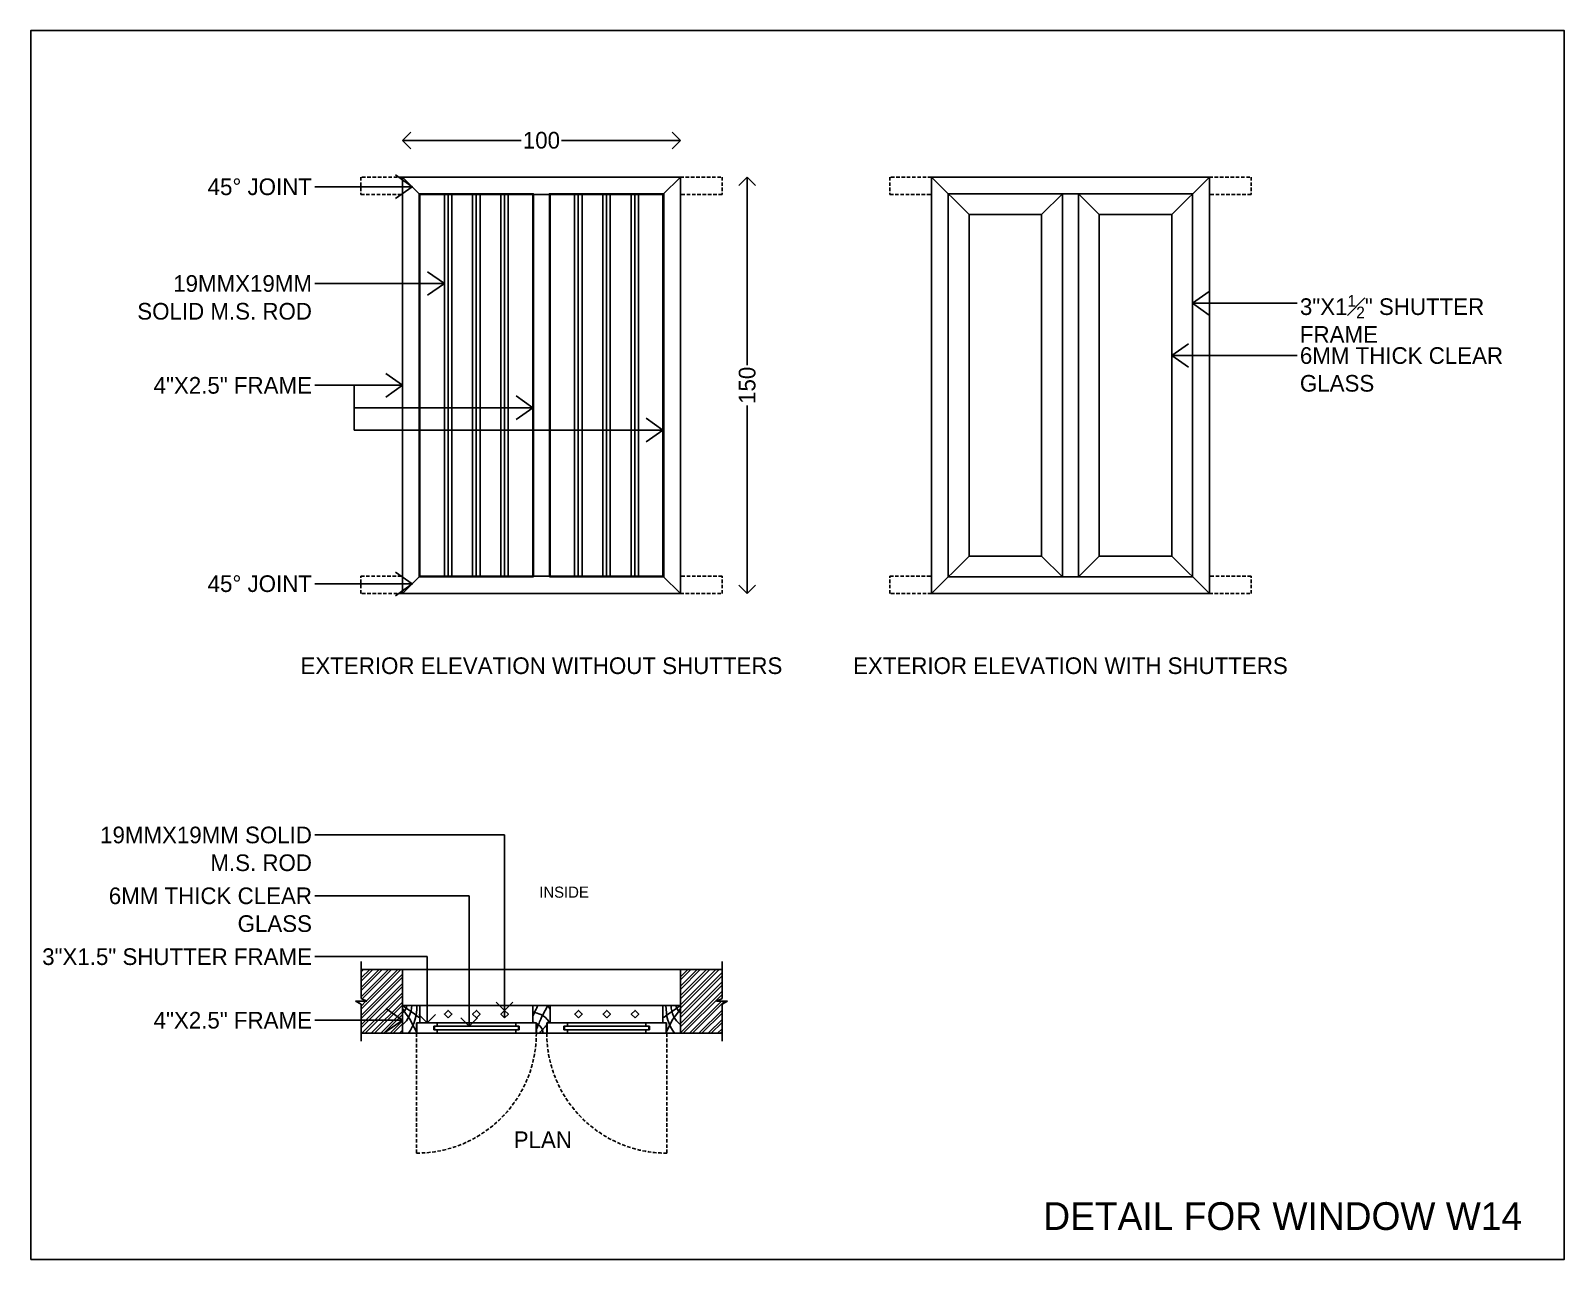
# Model space of a CAD drawing. Header units: metres. Extents: x -16 to 65907, y -5261 to 15511.
# Drawn here: x 33038 to 33590, y 8666 to 9108 of the extents above; entities that cross this region are included whole.
import ezdxf

# ---------------------------------------------------------------- set-up
doc = ezdxf.new("R2010")
doc.units = ezdxf.units.M
doc.header["$PDMODE"] = 67
doc.header["$PDSIZE"] = -5
doc.linetypes.add('DASHED', pattern=[19.05, 12.7, -6.35])
doc.layers.get('0').update_dxf_attribs({"color": 6})
for name, color, linetype in [('BC-DIMENSION', 8, 'Continuous'), ('BC-GREYCOLOR', 8, 'Continuous'), ('BC-HATCH', 8, 'Continuous'), ('BC-JOINERY', 93, 'Continuous'), ('BC-TEXT', 7, 'Continuous'), ('BC-WHITECOLOR', 7, 'Continuous')]:
    doc.layers.add(name, color=color, linetype=linetype)
doc.styles.add('BC-1IN10-2', font='FreeSans.ttf', dxfattribs={"height": 4})
doc.styles.add('BC-1IN10-3', font='FreeSans.ttf', dxfattribs={"height": 6})
doc.styles.add('BC-1IN50-1', font='FreeSans.ttf', dxfattribs={"height": 10})
doc.dimstyles.new('BC-1IN10-3', dxfattribs={"dimtxt": 6, "dimasz": 6, "dimexe": 0.18, "dimexo": 0.0625, "dimgap": 1, "dimtad": 0, "dimtoh": 1, "dimzin": 12, "dimdsep": 46, "dimtxsty": 'BC-1IN10-3', "dimblk": 'OPEN90', "dimcen": 0.09, "dimse1": 1, "dimse2": 1, "dimclrd": 256, "dimclre": 256, "dimclrt": 7, "dimadec": 0, "dimazin": 0, "dimtfac": 1, "dimtdec": 1, "dimtofl": 0, "dimtmove": 1, "dimatfit": 3, "dimldrblk": 'OPEN90', "dimfxl": 1, "dimtolj": 1, "dimtzin": 0, "dimlwd": -3, "dimarcsym": 0})
doc.dimstyles.new('BC-1IN50-1', dxfattribs={"dimtxt": 10, "dimasz": 10, "dimexe": 0.18, "dimexo": 0.0625, "dimgap": 1, "dimtad": 0, "dimdec": 1, "dimzin": 12, "dimdsep": 46, "dimtxsty": 'BC-1IN50-1', "dimblk": 'OPEN90', "dimcen": 0.09, "dimse1": 1, "dimse2": 1, "dimclrd": 8, "dimclre": 256, "dimclrt": 7, "dimadec": 0, "dimazin": 0, "dimtfac": 1, "dimtdec": 0, "dimtofl": 0, "dimtmove": 1, "dimatfit": 3, "dimfxl": 1, "dimtolj": 1, "dimtzin": 0, "dimlwd": -3, "dimarcsym": 0})

# ---------------------------------------------------------------- blocks, each defined once
blk = doc.blocks.new('BC-JN-FRAME-SIDE')
at = {"layer": 'BC-HATCH'}
for points in [[(0, -3.87), (-1.06, -2.29), (-2.66, -0.06), (-4.24, 2.97), (-5, 4.54)], [(-0.01, -5), (-1.62, -3.74), (-4.39, -1.84), (-5.78, -0.75), (-6.25, -0.66)]]:
    blk.add_lwpolyline(points, dxfattribs=at)
for centre, radius, start, end in [((10.75, -4.4), 15.93, 143.8447, 182.1637), ((5.98, -5.2), 9.31, 129.9112, 178.7469), ((2.65, -5.73), 4.3, 128.027, 170.1852)]:
    blk.add_arc(centre, radius, start, end, dxfattribs=at)
at = {"layer": 'BC-JOINERY'}
for p, q in [((-6.25, -5), (-6.25, 1.25)), ((-6.25, 1.25), (-5, 1.25)), ((-5, 1.25), (-5, 5)), ((-5, 5), (0, 5)), ((0, 5), (0, -5)), ((0, -5), (-6.25, -5))]:
    blk.add_line(p, q, dxfattribs=at)
blk = doc.blocks.new('_OPEN90')
at = {"color": 0, "linetype": 'ByBlock'}
for p, q in [((0, 0), (-1, 0)), ((-0.5, 0.5), (0, 0)), ((0, 0), (-0.5, -0.5))]:
    blk.add_line(p, q, dxfattribs=at)
blk = doc.blocks.new('BC-JN-FRAME-CENTER')
at = {"layer": 'BC-GREYCOLOR'}
for points, knots in [([(2.81, 6.25), (2.57, 5.76), (1.32, 3.73), (-1.1, 2.85), (-3.13, 2.31)], [3.454414, 3.454414, 3.454414, 3.454414, 5.128883, 10.935535, 10.935535, 10.935535, 10.935535]), ([(-1.88, 8.78), (-1.38, 7.46), (-0.18, 4.45), (1.37, 1.6), (2.28, 0)], [2.093684, 2.093684, 2.093684, 2.093684, 6.327699, 11.827223, 11.827223, 11.827223, 11.827223]), ([(0.58, 10), (0.43, 9.17), (-0.01, 7.68), (-1.2, 6.81), (-1.88, 6.48)], [1.300718, 1.300718, 1.300718, 1.300718, 3.723135, 5.971251, 5.971251, 5.971251, 5.971251]), ([(-0.79, 10), (-0.2, 9.31), (0.68, 8.3), (1.59, 7.33), (1.87, 7.03)], [1.597578, 1.597578, 1.597578, 1.597578, 4.333948, 5.589722, 5.589722, 5.589722, 5.589722]), ([(-3.13, 3.89), (-2.83, 3.16), (-2.19, 1.87), (-1.62, 0.57), (-1.38, 0)], [6.415351, 6.415351, 6.415351, 6.415351, 8.781453, 10.647667, 10.647667, 10.647667, 10.647667])]:
    blk.add_open_spline(points, degree=3, knots=knots, dxfattribs=at)
for points in [[(-2.39, 6.25), (-2.63, 6.15), (-2.87, 6.06), (-3.13, 5.97)], [(2.63, 6.25), (2.79, 6.08), (2.96, 5.92), (3.12, 5.75)], [(1.93, 0), (2.37, 0.39), (2.77, 0.84), (3.12, 1.32)]]:
    blk.add_open_spline(points, degree=3, dxfattribs=at)
at = {"layer": 'BC-JOINERY'}
for p, q in [((-3.13, 0), (-3.13, 6.25)), ((-3.13, 6.25), (-1.88, 6.25)), ((-1.88, 6.25), (-1.88, 10)), ((1.87, 10), (-1.88, 10)), ((1.87, 6.25), (1.87, 10)), ((3.12, 6.25), (1.87, 6.25)), ((3.12, 0), (3.12, 6.25)), ((3.12, 6.25), (3.12, 6.25)), ((3.12, 6.25), (3.12, 6.25)), ((-3.13, 0), (3.12, 0))]:
    blk.add_line(p, q, dxfattribs=at)
blk = doc.blocks.new('*D876')
at = {"layer": 'BC-DIMENSION', "lineweight": -3}
for p, q in [((33178.22, 9068.53), (33214.98, 9068.53)), ((33266.22, 9068.53), (33229.47, 9068.53))]:
    blk.add_line(p, q, dxfattribs=at)
at = {"layer": 'Defpoints', "color": 0}
for p in [(33272.22, 9068.53), (33172.22, 9055.3), (33272.22, 9055.3)]:
    blk.add_point(p, dxfattribs=at)
at = {"layer": 'BC-DIMENSION', "lineweight": -3, "xscale": 6, "yscale": 6, "zscale": 6, "rotation": 180}
blk.add_blockref('_OPEN90', (33172.22, 9068.53), dxfattribs=at)
at = {"layer": 'BC-DIMENSION', "lineweight": -3, "xscale": 6, "yscale": 6, "zscale": 6}
blk.add_blockref('_OPEN90', (33272.22, 9068.53), dxfattribs=at)
at = {"layer": 'BC-DIMENSION', "color": 7, "insert": (33222.22, 9068.53), "char_height": 6, "attachment_point": 5, "style": 'BC-1IN10-3'}
blk.add_mtext('\\A1;100', dxfattribs=at)
blk = doc.blocks.new('*D877')
at = {"layer": 'BC-DIMENSION', "lineweight": -3}
for p, q in [((33296.28, 9049.3), (33296.28, 8987.55)), ((33296.28, 8911.3), (33296.28, 8973.06))]:
    blk.add_line(p, q, dxfattribs=at)
at = {"layer": 'Defpoints', "color": 0}
for p in [(33272.22, 9055.3), (33272.22, 8905.3), (33296.28, 8905.3)]:
    blk.add_point(p, dxfattribs=at)
at = {"layer": 'BC-DIMENSION', "lineweight": -3, "xscale": 6, "yscale": 6, "zscale": 6}
for p, rotation in [((33296.28, 9055.3), 90), ((33296.28, 8905.3), 270)]:
    blk.add_blockref('_OPEN90', p, dxfattribs=dict(at, rotation=rotation))
at = {"layer": 'BC-DIMENSION', "color": 7, "insert": (33296.28, 8980.3), "char_height": 6, "attachment_point": 5, "rotation": 90, "style": 'BC-1IN10-3'}
blk.add_mtext('\\A1;150', dxfattribs=at)

msp = doc.modelspace()

# ---------------------------------------------------------------- hatches: boundary and pattern name
at = {"layer": 'BC-GREYCOLOR'}
h = msp.add_hatch(dxfattribs=at)
h.set_pattern_fill('ANSI32', color=256, scale=0.25, style=0)
h.set_pattern_definition([(45, (150.4902, 979.9584), (-1.68379802, 1.68379802), []), (45, (151.6127, 979.9584), (-1.68379802, 1.68379802), [])])
h.paths.add_polyline_path([(33285.203, 8758.459), (33287.223, 8759.526), (33287.223, 8769.959), (33272.223, 8769.959), (33272.223, 8746.959), (33287.223, 8746.959), (33287.223, 8757.391), (33289.244, 8758.459)])
h.paths.add_polyline_path([(33172.223, 8746.959), (33172.223, 8769.959), (33157.323, 8769.959), (33157.323, 8759.526), (33159.344, 8758.459), (33155.303, 8758.459), (33157.323, 8757.391), (33157.323, 8746.959)])

# ---------------------------------------------------------------- linework, layer by layer
for p, q in [((33178.473, 9049.052), (33172.223, 9055.302)), ((33265.973, 9049.052), (33272.223, 9055.302)), ((33376.116, 9041.802), (33362.616, 9055.302)), ((33449.116, 9041.802), (33462.616, 9055.302)), ((33219.098, 9049.052), (33225.348, 9049.052)), ((33409.741, 9049.302), (33402.241, 9041.802)), ((33415.491, 9049.302), (33409.741, 9049.302)), ((33422.991, 9041.802), (33415.491, 9049.302)), ((33376.116, 8918.802), (33362.616, 8905.302)), ((33402.241, 8918.802), (33409.741, 8911.302)), ((33422.991, 8918.802), (33415.491, 8911.302)), ((33449.116, 8918.802), (33462.616, 8905.302)), ((33178.473, 8911.552), (33172.223, 8905.302)), ((33219.098, 8911.552), (33225.348, 8911.552)), ((33265.973, 8911.552), (33272.223, 8905.302)), ((33409.741, 8911.302), (33415.491, 8911.302)), ((33272.223, 8769.959), (33172.323, 8769.959))]:
    msp.add_line(p, q, dxfattribs=at)
at = {"layer": 'BC-GREYCOLOR', "linetype": 'DASHED', "ltscale": 0.1}
for p, q in [((33177.223, 8746.959), (33177.223, 8703.784)), ((33267.323, 8746.959), (33267.323, 8703.784))]:
    msp.add_line(p, q, dxfattribs=at)
for points in [[(33172.223, 9055.302), (33157.223, 9055.302), (33157.223, 9049.052), (33172.223, 9049.052)], [(33272.223, 9055.302), (33287.223, 9055.302), (33287.223, 9049.052), (33272.223, 9049.052)], [(33362.616, 9055.302), (33347.616, 9055.302), (33347.616, 9049.052), (33362.616, 9049.052)], [(33462.616, 9055.302), (33477.616, 9055.302), (33477.616, 9049.052), (33462.616, 9049.052)], [(33172.223, 8905.302), (33157.223, 8905.302), (33157.223, 8911.552), (33172.223, 8911.552)], [(33272.223, 8905.302), (33287.223, 8905.302), (33287.223, 8911.552), (33272.223, 8911.552)], [(33362.616, 8905.302), (33347.616, 8905.302), (33347.616, 8911.552), (33362.616, 8911.552)], [(33462.616, 8905.302), (33477.616, 8905.302), (33477.616, 8911.552), (33462.616, 8911.552)]]:
    msp.add_lwpolyline(points, dxfattribs=at)
at = {"layer": 'BC-GREYCOLOR'}
for points in [[(33219.348, 8911.302), (33219.348, 9049.302), (33178.223, 9049.302), (33178.223, 8911.302), (33219.348, 8911.302)], [(33225.098, 8911.302), (33225.098, 9049.302), (33266.223, 9049.302), (33266.223, 8911.302), (33225.098, 8911.302)]]:
    msp.add_lwpolyline(points, close=True, dxfattribs=at)
at = {"layer": 'BC-GREYCOLOR', "linetype": 'DASHED', "ltscale": 0.1}
for centre, start, end in [((33177.223, 8746.959), 270, 0), ((33267.323, 8746.959), 180, 270)]:
    msp.add_arc(centre, 43.175, start, end, dxfattribs=at)
at = {"layer": 'BC-JOINERY'}
for p, q in [((33183.473, 8749.459), (33183.473, 8748.209)), ((33184.723, 8749.459), (33183.473, 8749.459)), ((33212.998, 8749.459), (33214.248, 8749.459)), ((33214.248, 8749.459), (33214.248, 8748.209)), ((33230.298, 8749.459), (33230.298, 8748.209)), ((33231.548, 8749.459), (33230.298, 8749.459)), ((33259.823, 8749.459), (33261.073, 8749.459)), ((33260.823, 8748.209), (33260.823, 8749.459)), ((33261.073, 8749.459), (33261.073, 8748.209)), ((33261.073, 8749.459), (33261.073, 8748.209)), ((33184.723, 8748.209), (33183.473, 8748.209)), ((33212.998, 8748.209), (33214.248, 8748.209)), ((33231.548, 8748.209), (33230.298, 8748.209)), ((33259.823, 8748.209), (33261.073, 8748.209))]:
    msp.add_line(p, q, dxfattribs=at)
for points in [[(33184.723, 8748.209), (33184.723, 8746.959), (33177.423, 8746.959), (33177.423, 8750.709), (33184.723, 8750.709), (33184.723, 8749.459)], [(33212.998, 8748.209), (33212.998, 8746.959), (33220.298, 8746.959), (33220.298, 8750.709), (33212.998, 8750.709), (33212.998, 8749.459)], [(33231.548, 8748.209), (33231.548, 8746.959), (33224.248, 8746.959), (33224.248, 8750.709), (33231.548, 8750.709), (33231.548, 8749.459)], [(33259.823, 8748.209), (33259.823, 8746.959), (33267.123, 8746.959), (33267.123, 8750.709), (33259.823, 8750.709), (33259.823, 8749.459)], [(33259.823, 8748.209), (33259.823, 8746.959), (33267.123, 8746.959), (33267.123, 8750.709), (33259.823, 8750.709), (33259.823, 8749.459)]]:
    msp.add_lwpolyline(points, dxfattribs=at)
at = {"layer": 'BC-WHITECOLOR'}
for p, q in [((33187.274, 8911.552), (33187.274, 9049.052)), ((33188.617, 8911.552), (33188.617, 9049.052)), ((33189.961, 8911.552), (33189.961, 9049.052)), ((33197.442, 8911.552), (33197.442, 9049.052)), ((33198.786, 8911.552), (33198.786, 9049.052)), ((33200.129, 8911.552), (33200.129, 9049.052)), ((33207.611, 8911.552), (33207.611, 9049.052)), ((33208.955, 8911.552), (33208.955, 9049.052)), ((33210.298, 8911.552), (33210.298, 9049.052)), ((33219.098, 8911.552), (33219.098, 9049.052)), ((33225.348, 8911.552), (33225.348, 9049.052)), ((33234.149, 8911.552), (33234.149, 9049.052)), ((33235.492, 8911.552), (33235.492, 9049.052)), ((33236.836, 8911.552), (33236.836, 9049.052)), ((33244.317, 8911.552), (33244.317, 9049.052)), ((33245.661, 8911.552), (33245.661, 9049.052)), ((33247.004, 8911.552), (33247.004, 9049.052)), ((33254.486, 8911.552), (33254.486, 9049.052)), ((33255.83, 8911.552), (33255.83, 9049.052)), ((33257.173, 8911.552), (33257.173, 9049.052)), ((33157.323, 8759.526), (33157.323, 8772.834)), ((33287.223, 8759.526), (33287.223, 8772.834)), ((33172.323, 8769.959), (33157.323, 8769.959)), ((33172.223, 8769.959), (33172.223, 8746.959)), ((33272.223, 8769.959), (33287.223, 8769.959)), ((33272.223, 8769.959), (33272.223, 8746.959)), ((33155.303, 8758.459), (33159.344, 8758.459)), ((33157.323, 8757.391), (33155.303, 8758.459)), ((33159.344, 8758.459), (33157.323, 8759.526)), ((33157.323, 8744.084), (33157.323, 8757.391)), ((33178.573, 8756.959), (33219.148, 8756.959)), ((33208.98, 8752.49), (33208.98, 8759.307)), ((33225.398, 8756.959), (33265.973, 8756.959)), ((33285.203, 8758.459), (33287.223, 8759.526)), ((33289.244, 8758.459), (33285.203, 8758.459)), ((33287.223, 8757.391), (33289.244, 8758.459)), ((33287.223, 8744.084), (33287.223, 8757.391)), ((33183.723, 8748.209), (33183.723, 8749.459)), ((33184.723, 8750.709), (33212.998, 8750.709)), ((33212.998, 8749.459), (33184.723, 8749.459)), ((33213.998, 8748.209), (33213.998, 8749.459)), ((33230.548, 8748.209), (33230.548, 8749.459)), ((33259.823, 8750.709), (33231.548, 8750.709)), ((33231.548, 8749.459), (33259.823, 8749.459)), ((33260.823, 8748.209), (33260.823, 8749.459)), ((33172.323, 8746.959), (33157.323, 8746.959)), ((33212.998, 8748.209), (33184.723, 8748.209)), ((33212.998, 8746.959), (33184.723, 8746.959)), ((33231.548, 8748.209), (33259.823, 8748.209)), ((33231.548, 8746.959), (33259.823, 8746.959)), ((33272.223, 8746.959), (33287.223, 8746.959))]:
    msp.add_line(p, q, dxfattribs=at)
for points in [[(33172.223, 8905.302), (33172.223, 9055.302), (33272.223, 9055.302), (33272.223, 8905.302)], [(33362.616, 8905.302), (33362.616, 9055.302), (33462.616, 9055.302), (33462.616, 8905.302)], [(33409.741, 8911.302), (33409.741, 9049.302), (33368.616, 9049.302), (33368.616, 8911.302), (33409.741, 8911.302)], [(33415.491, 8911.302), (33415.491, 9049.302), (33456.616, 9049.302), (33456.616, 8911.302), (33415.491, 8911.302)], [(33402.241, 8918.802), (33402.241, 9041.802), (33376.116, 9041.802), (33376.116, 8918.802)], [(33422.991, 8918.802), (33422.991, 9041.802), (33449.116, 9041.802), (33449.116, 8918.802)], [(33188.642, 8752.49), (33187.299, 8753.834), (33188.642, 8755.177), (33189.986, 8753.834)], [(33198.811, 8752.49), (33197.467, 8753.834), (33198.811, 8755.177), (33200.154, 8753.834)], [(33208.98, 8752.49), (33207.636, 8753.834), (33208.98, 8755.177), (33210.323, 8753.834)], [(33235.567, 8752.49), (33236.911, 8753.834), (33235.567, 8755.177), (33234.224, 8753.834)], [(33245.736, 8752.49), (33247.079, 8753.834), (33245.736, 8755.177), (33244.392, 8753.834)], [(33255.905, 8752.49), (33257.248, 8753.834), (33255.905, 8755.177), (33254.561, 8753.834)]]:
    msp.add_lwpolyline(points, close=True, dxfattribs=at)
for points in [[(33219.098, 8911.552), (33178.473, 8911.552), (33178.473, 9049.052), (33219.098, 9049.052)], [(33225.348, 9049.052), (33265.973, 9049.052), (33265.973, 8911.552), (33225.348, 8911.552)]]:
    msp.add_lwpolyline(points, dxfattribs=at)
at = {"layer": 'Defpoints'}
msp.add_lwpolyline([(33038.386, 8665.535), (33038.386, 9108.035), (33590.386, 9108.035), (33590.386, 8665.535)], close=True, dxfattribs=at)

# ---------------------------------------------------------------- block references
at = {"layer": 'BC-JOINERY', "rotation": 180}
msp.add_blockref('BC-JN-FRAME-SIDE', (33172.223, 8751.959), dxfattribs=at)
at = {"layer": 'BC-JOINERY', "xscale": -1, "rotation": 180}
msp.add_blockref('BC-JN-FRAME-SIDE', (33272.223, 8751.959), dxfattribs=at)
at = {"layer": 'BC-WHITECOLOR', "xscale": -1, "rotation": 180}
msp.add_blockref('BC-JN-FRAME-CENTER', (33222.273, 8756.959), dxfattribs=at)

# ---------------------------------------------------------------- texts
at = {"layer": 'BC-TEXT', "color": 7, "char_height": 6, "style": 'BC-1IN10-3'}
for s, insert, width, attachment_point in [('{45%%d JOINT}', (33139.621, 9054.813), 75.06401, 3), ('{19MMX19MM SOLID M.S. ROD}', (33139.621, 9019.978), 75.06401, 3), ('{\\A1;3"X1\\H1x;{\\H0.7x;\\S1#2;}" SHUTTER FRAME}', (33495.218, 9012.834), 89.47914, 1), ('{\\A1;\\H1x;6MM THICK CLEAR GLASS}', (33495.218, 8994.032), 73.45353, 1), ('{4"X2.5" FRAME}', (33139.621, 8983.302), 75.06401, 3), ('{45%%d JOINT}', (33139.621, 8905.792), 75.06401, 9), ('{19MMX19MM SOLID M.S. ROD}', (33139.621, 8821.37), 91.98637, 3), ('{\\A1;\\H1x;6MM THICK CLEAR GLASS}', (33139.621, 8799.458), 91.98637, 3), ('{3"X1.5" SHUTTER FRAME}', (33139.621, 8777.545), 91.98637, 3), ('{4"X2.5" FRAME}', (33139.621, 8754.665), 75.06401, 3)]:
    msp.add_mtext(s, dxfattribs=dict(at, insert=insert, width=width, attachment_point=attachment_point))
at = {"layer": 'BC-TEXT', "attachment_point": 5}
for s, insert, char_height, width, style in [('{\\pxqc;EXTERIOR ELEVATION WITHOUT SHUTTERS}', (33222.223, 8879.29), 6, 165.16731, 'BC-1IN10-3'), ('{\\pxqc;EXTERIOR ELEVATION WITH SHUTTERS}', (33412.616, 8879.29), 6, 165.16731, 'BC-1IN10-3'), ('{\\pxqc;INSIDE}', (33230.371, 8797.748), 4, 165.16731, 'BC-1IN10-2'), ('{\\pxqc;PLAN}', (33222.719, 8708.603), 6, 165.16731, 'BC-1IN10-3'), ('{\\pxqc;DETAIL FOR WINDOW W14}', (33489.031, 8681.046), 10, 258.49544, 'BC-1IN10-3')]:
    msp.add_mtext(s, dxfattribs=dict(at, insert=insert, char_height=char_height, width=width, style=style))

# ---------------------------------------------------------------- dimensions: what is measured, and where the dimension line sits
at = {"layer": 'BC-DIMENSION'}
dim = msp.add_linear_dim(base=(33272.223, 9068.534), p1=(33172.223, 9055.302), p2=(33272.223, 9055.302), dimstyle='BC-1IN10-3', override={"dimlfac": 1}, dxfattribs=at)
dim.commit()
dim.dimension.update_dxf_attribs({"geometry": '*D876', "text_midpoint": (33222.223, 9068.534)})
dim = msp.add_linear_dim(base=(33296.276, 8905.302), p1=(33272.223, 9055.302), p2=(33272.223, 8905.302), angle=90, dimstyle='BC-1IN10-3', override={"dimlfac": 1}, dxfattribs=at)
dim.commit()
dim.dimension.update_dxf_attribs({"geometry": '*D877', "text_midpoint": (33296.276, 8980.302)})

# ---------------------------------------------------------------- leaders
at = {"layer": 'BC-TEXT', "annotation_type": 0, "has_hookline": 1}
for points, dimstyle, override, hookline_direction, text_width in [([(33175.713, 9051.813), (33140.621, 9051.813)], 'BC-1IN50-1', {"dimtxt": 6, "dimasz": 6, "dimtad": 0, "dimtoh": 1, "dimdec": 2, "dimtxsty": 'BC-1IN10-3', "dimclrd": 256, "dimtdec": 1, "dimldrblk": 'OPEN90'}, 1, 40.016), ([(33187.274, 9016.978), (33140.621, 9016.978)], 'BC-1IN50-1', {"dimtxt": 6, "dimasz": 6, "dimtad": 0, "dimtoh": 1, "dimdec": 2, "dimtxsty": 'BC-1IN10-3', "dimclrd": 256, "dimtdec": 1, "dimldrblk": 'OPEN90'}, 1, 62.601), ([(33456.613, 9009.834), (33494.218, 9009.834)], 'BC-1IN50-1', {"dimtxt": 6, "dimasz": 6, "dimtad": 0, "dimtoh": 1, "dimdec": 2, "dimtxsty": 'BC-1IN10-3', "dimclrd": 256, "dimtdec": 1, "dimldrblk": 'OPEN90'}, 0, 66.099), ([(33449.116, 8991.032), (33494.218, 8991.032)], 'BC-1IN50-1', {"dimtxt": 6, "dimasz": 6, "dimtad": 0, "dimtoh": 1, "dimdec": 2, "dimtxsty": 'BC-1IN10-3', "dimclrd": 256, "dimtdec": 1, "dimldrblk": 'OPEN90'}, 0, 55.737), ([(33172.223, 8980.302), (33140.621, 8980.302)], 'BC-1IN50-1', {"dimtxt": 6, "dimasz": 6, "dimtad": 0, "dimtoh": 1, "dimdec": 2, "dimtxsty": 'BC-1IN10-3', "dimclrd": 256, "dimtdec": 1, "dimldrblk": 'OPEN90'}, 1, 56.675), ([(33175.713, 8908.792), (33140.621, 8908.792)], 'BC-1IN50-1', {"dimtxt": 6, "dimasz": 6, "dimtad": 0, "dimtoh": 1, "dimdec": 2, "dimtxsty": 'BC-1IN10-3', "dimclrd": 256, "dimtdec": 1, "dimldrblk": 'OPEN90'}, 1, 40.016), ([(33208.98, 8755.177), (33208.98, 8818.37), (33140.621, 8818.37)], 'BC-1IN10-3', {"dimtad": 0}, 1, 77.062), ([(33196.243, 8749.459), (33196.243, 8796.458), (33140.621, 8796.458)], 'BC-1IN10-3', {"dimtad": 0}, 1, 73.712), ([(33181.073, 8750.709), (33181.073, 8774.545), (33140.621, 8774.545)], 'BC-1IN10-3', {"dimtad": 0}, 1, 66.914), ([(33172.223, 8751.665), (33140.621, 8751.665)], 'BC-1IN50-1', {"dimtxt": 6, "dimasz": 6, "dimtad": 0, "dimtoh": 1, "dimdec": 2, "dimtxsty": 'BC-1IN10-3', "dimclrd": 256, "dimtdec": 1, "dimldrblk": 'OPEN90'}, 1, 56.675)]:
    msp.add_leader(points, dimstyle=dimstyle, override=override, dxfattribs=dict(at, hookline_direction=hookline_direction, text_width=text_width))
at = {"layer": 'BC-TEXT'}
for points in [[(33219.098, 8972.246), (33154.839, 8972.246), (33154.839, 8980.302)], [(33265.973, 8964.19), (33154.839, 8964.19), (33154.839, 8972.246)]]:
    msp.add_leader(points, dimstyle='BC-1IN50-1', override={"dimtxt": 6, "dimasz": 6, "dimtoh": 1, "dimdec": 2, "dimtxsty": 'BC-1IN10-3', "dimclrd": 256, "dimtdec": 1, "dimldrblk": 'OPEN90'}, dxfattribs=at)

doc.saveas('drawing.dxf')
